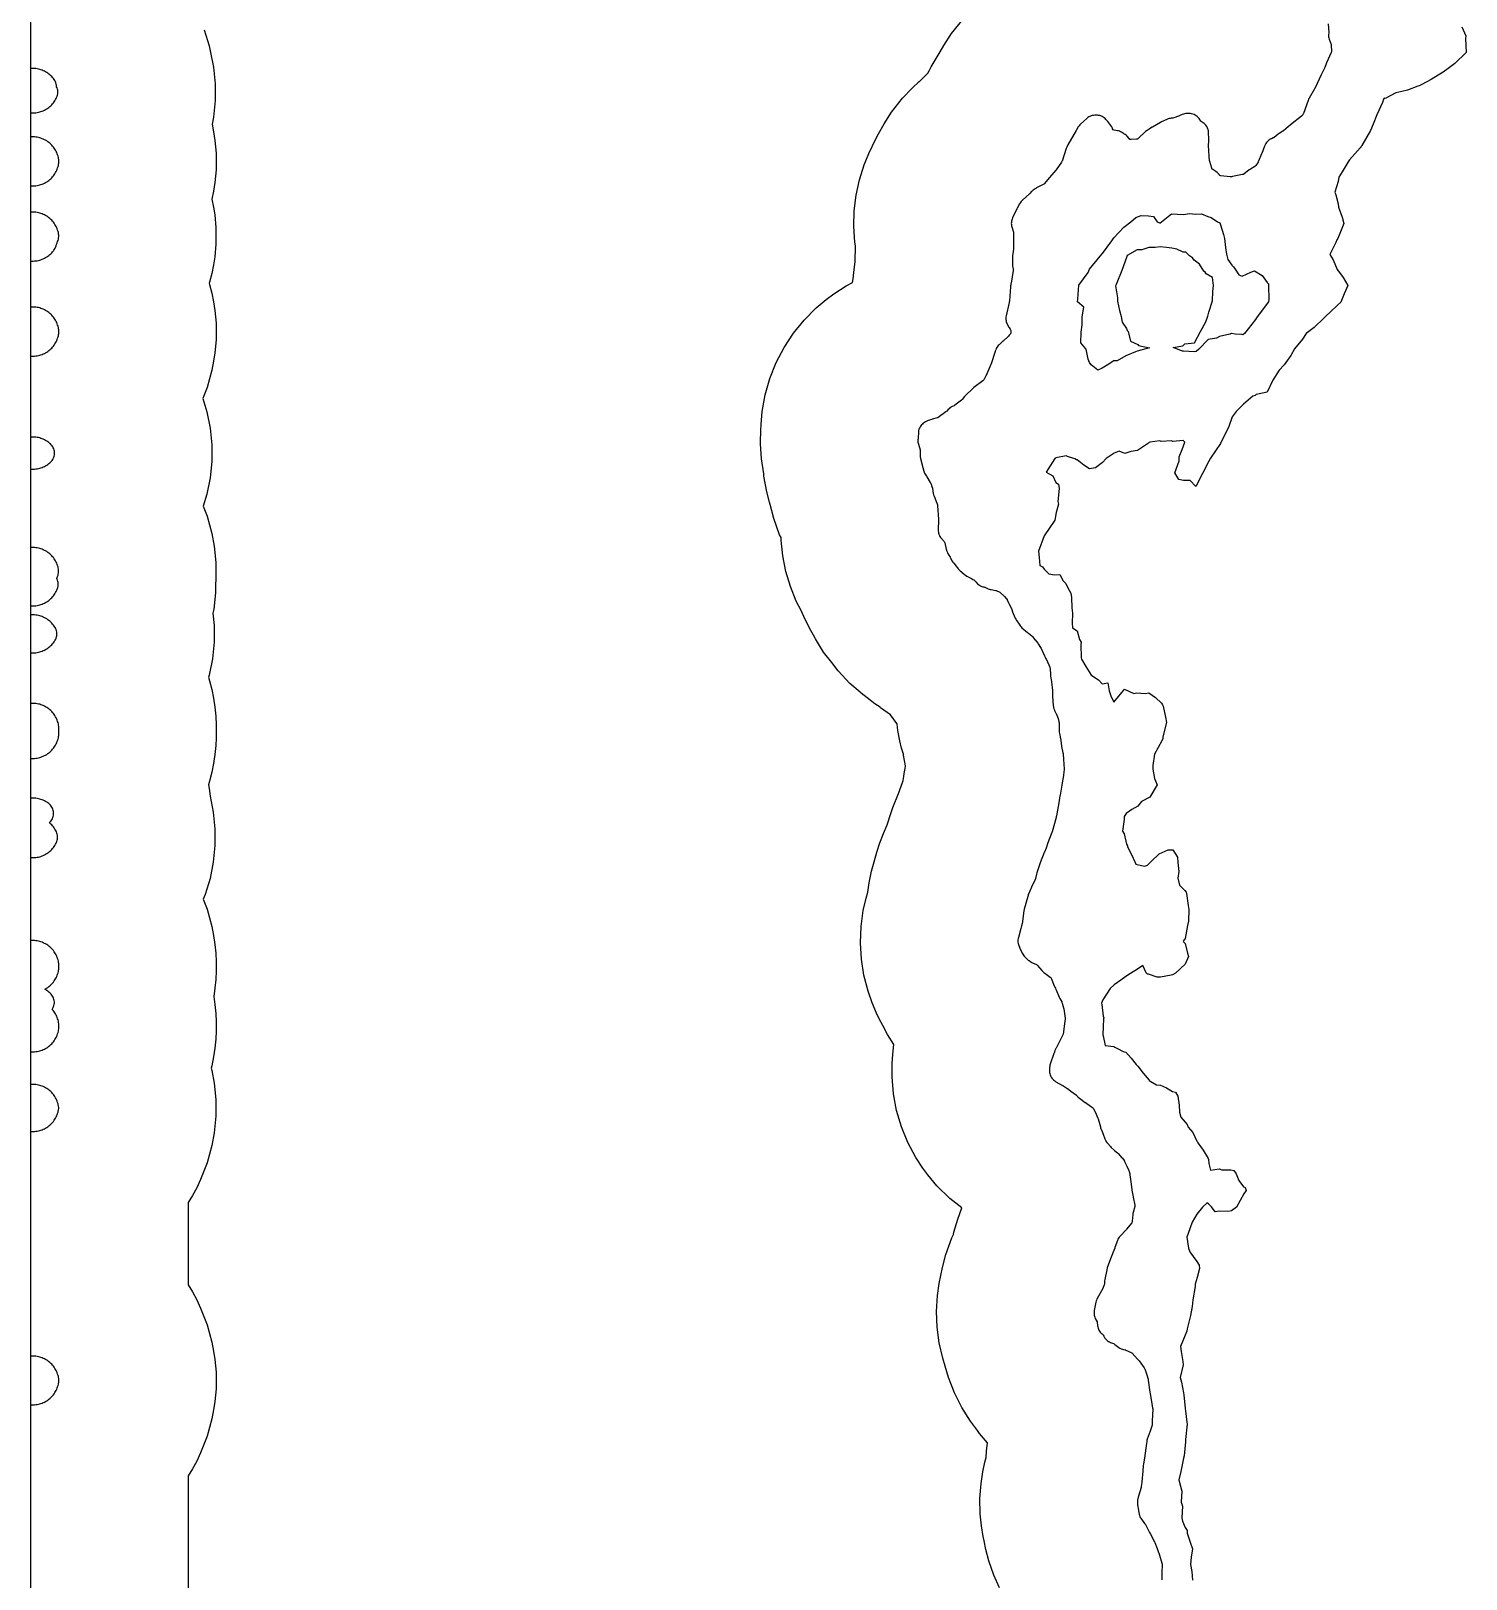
# Model space of a CAD drawing. Header units: millimetres. Extents: x 0 to 600, y 0 to 900.
# Drawn here: x 289 to 352.9, y 190.2 to 259.2 of the extents above; entities that cross this region are included whole.
import ezdxf

# ---------------------------------------------------------------- set-up
doc = ezdxf.new("R2010")
doc.units = ezdxf.units.MM
doc.layers.add('CORTE', color=1, linetype='Continuous')
doc.layers.add('GRABADO', color=5, linetype='Continuous')

msp = doc.modelspace()

# ---------------------------------------------------------------- linework, layer by layer
at = {"layer": 'CORTE'}
for points in [[(289, 13.072), (289, 202.755), (289, 202.755), (289, 202.819), (289, 203.522), (289, 203.522), (289, 226.175), (289, 226.175), (289, 226.436), (289, 227.175), (289, 227.175), (289, 228.409), (289, 229.353), (289, 230.983), (289, 231.012), (289, 231.631), (289, 232.108), (289, 232.108), (289, 232.32), (289, 232.32), (289, 232.625), (289, 232.858), (289, 233.716), (289, 234.912), (289, 250.553), (289, 250.68), (289, 250.763), (289, 250.992), (289, 251.738), (289, 252.386), (289, 253.526), (289, 269.826)], [(296.709, 259.221), (296.925, 258.511), (296.954, 258.365), (296.978, 258.284), (297.123, 257.557), (297.196, 256.819), (297.196, 256.077), (297.123, 255.339), (297.06, 255.022), (297.128, 254.68), (297.184, 254.301), (297.24, 253.733), (297.24, 252.991), (297.184, 252.423), (297.128, 252.044), (297.057, 251.687), (297.128, 251.331), (297.179, 250.986), (297.235, 250.417), (297.235, 249.675), (297.179, 249.107), (297.128, 248.762), (297.05, 248.368), (296.952, 247.979), (296.938, 247.934), (296.952, 247.888), (297.05, 247.499), (297.128, 247.106), (297.185, 246.724), (297.241, 246.155), (297.241, 245.413), (297.185, 244.845), (297.128, 244.463), (297.05, 244.069), (296.952, 243.68), (296.836, 243.296), (296.701, 242.919), (296.651, 242.799), (296.83, 242.211), (296.974, 241.483), (297.047, 240.745), (297.047, 240.004), (296.974, 239.266), (296.83, 238.538), (296.67, 238.012), (296.701, 237.939), (296.836, 237.561), (296.952, 237.177), (297.048, 236.794), (297.16, 236.234), (297.232, 235.496), (297.232, 234.754), (297.208, 234.51), (297.208, 234.159), (297.136, 233.421), (297.1, 233.241), (297.153, 232.694), (297.153, 231.953), (297.081, 231.215), (296.936, 230.487), (296.906, 230.39), (296.952, 230.239), (297.05, 229.85), (297.128, 229.456), (297.187, 229.059), (297.226, 228.66), (297.246, 228.264), (297.246, 228), (297.242, 227.681), (297.226, 227.348), (297.187, 226.949), (297.128, 226.552), (297.05, 226.159), (296.952, 225.77), (296.903, 225.609), (296.938, 225.438), (296.971, 225.103), (297.115, 224.378), (297.187, 223.64), (297.187, 222.898), (297.115, 222.16), (296.97, 221.433), (296.755, 220.723), (296.669, 220.516), (296.701, 220.44), (296.836, 220.062), (296.952, 219.678), (297.05, 219.289), (297.128, 218.896), (297.187, 218.499), (297.226, 218.099), (297.245, 217.721), (297.245, 217.319), (297.226, 216.941), (297.187, 216.541), (297.133, 216.181), (297.187, 215.821), (297.226, 215.422), (297.244, 215.053), (297.244, 214.652), (297.226, 214.283), (297.187, 213.883), (297.128, 213.487), (297.05, 213.093), (297.023, 212.988), (297.049, 212.884), (297.161, 212.323), (297.234, 211.585), (297.234, 210.844), (297.161, 210.106), (297.049, 209.545), (296.952, 209.157), (296.836, 208.774), (296.701, 208.396), (296.547, 208.025), (296.376, 207.663), (296.186, 207.309), (296, 206.998), (296, 206.713), (296, 205.981), (296, 205.946), (296, 204.021), (296, 203.332), (296.186, 203.021), (296.376, 202.668), (296.547, 202.305), (296.701, 201.934), (296.836, 201.557), (296.952, 201.173), (297.05, 200.784), (297.128, 200.39), (297.183, 200.019), (297.239, 199.45), (297.239, 198.708), (297.183, 198.14), (297.128, 197.768), (297.05, 197.375), (296.952, 196.986), (296.836, 196.602), (296.701, 196.224), (296.547, 195.853), (296.376, 195.491), (296.186, 195.137), (296, 194.826), (296, 183.011)], [(332.113, 189.846), (331.855, 190.412), (331.633, 191.046), (331.505, 191.547), (331.424, 191.938), (331.388, 192.133), (331.313, 192.611), (331.255, 193.134), (331.241, 193.817), (331.289, 194.498), (331.373, 195.018), (331.462, 195.446), (331.514, 195.654), (331.534, 195.937), (331.576, 196.299), (331.226, 196.718), (331.135, 196.85), (330.818, 197.26), (330.43, 197.878), (330.103, 198.53), (329.84, 199.212), (329.698, 199.721), (329.585, 200.069), (329.428, 200.754), (329.337, 201.452), (329.31, 202.155), (329.349, 202.858), (329.43, 203.394), (329.571, 204.11), (329.719, 204.695), (329.989, 205.431), (330.062, 205.581), (330.084, 205.69), (330.249, 206.265), (330.432, 206.764), (329.899, 207.184), (329.318, 207.751), (328.921, 208.233), (328.703, 208.529), (328.381, 209.013), (328.029, 209.681), (327.745, 210.38), (327.532, 211.104), (327.392, 211.846), (327.327, 212.598), (327.335, 213.179), (327.363, 213.614), (327.41, 214.043), (327.12, 214.483), (326.91, 214.88), (326.769, 215.157), (326.642, 215.431), (326.448, 215.895), (326.257, 216.42), (326.076, 217.123), (325.964, 217.84), (325.92, 218.564), (325.946, 219.289), (326.042, 220.008), (326.168, 220.552), (326.244, 220.819), (326.307, 221.245), (326.416, 221.753), (326.534, 222.175), (326.647, 222.601), (326.778, 223.026), (326.94, 223.44), (327.109, 223.827), (327.289, 224.374), (327.368, 224.593), (327.614, 225.217), (327.628, 225.251), (327.67, 225.374), (327.795, 225.708), (327.82, 225.795), (327.853, 225.98), (327.87, 226.111), (327.905, 226.328), (327.927, 226.444), (327.834, 226.92), (327.83, 226.972), (327.753, 227.229), (327.673, 227.566), (327.583, 228.026), (327.551, 228.316), (327.543, 228.326), (327.262, 228.716), (326.816, 229.036), (326.792, 229.057), (326.558, 229.204), (326.079, 229.581), (325.956, 229.688), (325.903, 229.73), (325.455, 230.118), (324.928, 230.679), (324.643, 231.052), (324.282, 231.508), (323.922, 232.096), (323.828, 232.271), (323.709, 232.468), (323.456, 232.961), (323.284, 233.361), (323.065, 233.784), (322.802, 234.435), (322.6, 235.107), (322.462, 235.796), (322.388, 236.494), (322.386, 236.611), (322.323, 236.737), (322.067, 237.458), (321.895, 238.083), (321.868, 238.187), (321.751, 238.656), (321.623, 239.351), (321.618, 239.444), (321.615, 239.456), (321.514, 240.119), (321.472, 240.787), (321.489, 241.448), (321.502, 241.567), (321.505, 241.649), (321.55, 242.23), (321.685, 242.975), (321.893, 243.702), (322.173, 244.405), (322.522, 245.077), (322.937, 245.71), (323.412, 246.298), (323.944, 246.837), (324.394, 247.208), (324.739, 247.465), (325.279, 247.824), (325.568, 247.971), (325.602, 248.129), (325.622, 248.412), (325.678, 248.902), (325.683, 248.93), (325.697, 249.568), (325.7, 249.604), (325.674, 249.769), (325.629, 250.467), (325.648, 251.167), (325.732, 251.861), (325.88, 252.545), (326.091, 253.212), (326.3, 253.709), (326.61, 254.361), (326.725, 254.584), (326.973, 255.032), (327.3, 255.554), (327.792, 256.182), (328.22, 256.624), (328.539, 256.92), (328.547, 256.927), (328.923, 257.293), (328.972, 257.389), (329.072, 257.569), (329.467, 258.242), (329.627, 258.523), (329.971, 259.059), (330.491, 259.7)], [(352.689, 259.361), (352.869, 258.956), (352.858, 258.843), (352.875, 258.219), (352.384, 257.719), (352.081, 257.493), (351.852, 257.339), (351.636, 257.205), (351.326, 257.004), (350.903, 256.794), (350.794, 256.733), (350.736, 256.718), (350.266, 256.531), (350.024, 256.473), (349.746, 256.411), (349.272, 256.17), (349.235, 256.175), (349.208, 256.132), (349.154, 255.987), (348.903, 255.442), (348.744, 255.024), (348.617, 254.742), (348.241, 254.076), (348.221, 254.041), (348.21, 254.027), (348.163, 253.973), (347.687, 253.429), (347.622, 253.345), (347.356, 252.9), (347.214, 252.666), (347.179, 252.465), (347.036, 251.999), (347.074, 251.881), (347.18, 251.477), (347.2, 251.34), (347.202, 251.323), (347.369, 250.884), (347.431, 250.603), (347.17, 249.924), (347.119, 249.873), (347.074, 249.75), (346.806, 249.224), (346.962, 248.975), (347.135, 248.553), (347.139, 248.541), (347.157, 248.531), (347.408, 248.189), (347.612, 247.835), (347.451, 247.473), (347.297, 247.094), (347.158, 246.956), (346.84, 246.66), (346.634, 246.476), (346.542, 246.388), (346.11, 245.973), (345.765, 245.696), (345.598, 245.446), (345.244, 245.01), (345.078, 244.726), (344.786, 244.311), (344.551, 244.064), (344.276, 243.628), (344.021, 243.081), (343.54, 242.984), (343.482, 242.946), (343.38, 242.904), (342.974, 242.555), (342.64, 242.226), (342.468, 241.985), (342.315, 241.551), (342.014, 240.944), (341.968, 240.847), (341.94, 240.808), (341.508, 240.15), (341.421, 240.011), (341.147, 239.463), (340.851, 238.881), (340.597, 239.151), (340.301, 239.151), (340.089, 239.202), (339.916, 239.488), (340.108, 240.035), (340.102, 240.205), (340.24, 240.538), (340.355, 240.867), (340.317, 240.907), (340.287, 240.93), (339.83, 240.885), (339.771, 240.914), (339.301, 240.888), (339.245, 240.927), (338.799, 240.859), (338.778, 240.849), (338.735, 240.822), (338.247, 240.497), (337.961, 240.447), (337.694, 240.363), (337.435, 240.456), (337.208, 240.365), (336.86, 240.134), (336.701, 239.948), (336.376, 239.716), (336.111, 239.666), (335.858, 239.832), (335.568, 240.069), (335.539, 240.078), (335.467, 240.122), (335.134, 240.226), (335.073, 240.253), (334.612, 240.159), (334.595, 240.152), (334.574, 240.137), (334.366, 239.811), (334.193, 239.524), (334.477, 239.365), (334.617, 239.071), (334.74, 238.997), (334.768, 238.804), (334.712, 238.214), (334.734, 238.104), (334.632, 237.732), (334.576, 237.384), (334.102, 236.683), (333.85, 236.014), (333.85, 236.014), (333.881, 235.725), (333.9, 235.376), (334.03, 235.309), (334.095, 235.209), (334.299, 235.003), (334.564, 234.948), (334.791, 234.963), (334.943, 234.679), (335.056, 234.562), (335.148, 234.377), (335.288, 234.141), (335.307, 233.945), (335.326, 233.478), (335.363, 233.25), (335.342, 232.799), (335.365, 232.593), (335.562, 232.455), (335.674, 232.076), (335.74, 231.952), (335.734, 231.854), (335.741, 231.257), (335.763, 231.192), (335.945, 230.873), (336.177, 230.508), (336.178, 230.506), (336.52, 230.285), (336.679, 230.1), (336.925, 230.143), (336.984, 229.792), (337.068, 229.569), (337.193, 229.28), (337.623, 229.802), (337.674, 229.866), (338.083, 229.662), (338.211, 229.699), (338.597, 229.664), (338.757, 229.699), (339.057, 229.493), (339.322, 229.243), (339.372, 229.164), (339.395, 229.098), (339.497, 228.61), (339.539, 228.382), (339.381, 227.735), (339.377, 227.672), (339.332, 227.562), (339.004, 226.971), (338.94, 226.457), (338.93, 226.304), (339.006, 225.883), (339.132, 225.6), (338.795, 225.059), (338.423, 224.853), (338.269, 224.648), (337.994, 224.497), (337.749, 224.332), (337.653, 224.193), (337.653, 224.055), (337.579, 223.54), (337.664, 223.418), (337.767, 222.955), (337.802, 222.89), (337.803, 222.847), (337.996, 222.475), (338.132, 222.166), (338.183, 222.076), (338.241, 222.053), (338.563, 221.977), (338.701, 222.019), (338.864, 222.186), (339.222, 222.525), (339.622, 222.706), (339.827, 222.715), (340.034, 222.386), (340.045, 222.139), (340.089, 221.739), (340.051, 221.441), (340.117, 221.13), (340.366, 220.894), (340.413, 220.829), (340.44, 220.763), (340.505, 220.223), (340.541, 220.056), (340.523, 219.529), (340.478, 219.34), (340.381, 218.764), (340.292, 218.647), (340.306, 218.608), (340.378, 218.53), (340.474, 218.107), (340.52, 217.962), (340.373, 217.61), (339.939, 217.21), (339.813, 217.137), (339.746, 217.126), (339.273, 217.044), (339.134, 217.036), (338.736, 217.173), (338.695, 217.166), (338.64, 217.229), (338.483, 217.552), (338.259, 217.4), (337.936, 217.208), (337.739, 217.07), (337.506, 216.899), (337.22, 216.691), (337.03, 216.527), (336.716, 216.035), (336.648, 215.879), (336.668, 215.824), (336.724, 215.306), (336.751, 215.228), (336.745, 215.18), (336.725, 214.83), (336.714, 214.48), (336.71, 214.467), (336.723, 214.425), (336.807, 213.992), (337.201, 213.95), (337.248, 213.915), (337.368, 213.866), (337.621, 213.731), (337.738, 213.698), (337.963, 213.432), (338.2, 213.15), (338.233, 213.105), (338.272, 213.076), (338.509, 212.763), (338.768, 212.449), (338.775, 212.434), (338.778, 212.432), (339.1, 212.236), (339.282, 212.229), (339.544, 212.105), (339.814, 211.94), (339.937, 211.919), (340.041, 211.74), (340.101, 211.345), (340.117, 211.033), (340.186, 210.803), (340.367, 210.586), (340.46, 210.478), (340.506, 210.365), (340.715, 210.126), (340.896, 209.735), (340.925, 209.704), (340.937, 209.665), (341.169, 209.341), (341.391, 208.968), (341.405, 208.922), (341.429, 208.746), (341.503, 208.448), (341.888, 208.505), (341.999, 208.457), (342.407, 208.457), (342.541, 208.436), (342.639, 208.277), (342.768, 207.987), (342.972, 207.707), (343.041, 207.678), (343.086, 207.534), (342.987, 207.394), (342.659, 206.803), (342.431, 206.628), (342.275, 206.604), (341.882, 206.613), (341.707, 206.591), (341.546, 206.805), (341.418, 206.947), (341.36, 206.989), (341.148, 206.801), (340.895, 206.479), (340.692, 206.127), (340.514, 205.616), (340.454, 205.455), (340.521, 204.972), (340.586, 204.804), (340.73, 204.595), (340.895, 204.377), (340.992, 204.216), (341.011, 204.07), (340.905, 203.664), (340.814, 203.372), (340.824, 203.266), (340.718, 202.674), (340.678, 202.37), (340.61, 201.975), (340.46, 201.384), (340.445, 201.278), (340.379, 201.101), (340.161, 200.592), (340.196, 200.365), (340.274, 199.917), (340.287, 199.77), (340.151, 199.214), (340.212, 199.003), (340.303, 198.533), (340.32, 198.444), (340.372, 197.835), (340.375, 197.823), (340.384, 197.727), (340.449, 197.226), (340.463, 197.131), (340.393, 196.446), (340.395, 196.434), (340.384, 196.348), (340.336, 195.727), (340.305, 195.619), (340.176, 195.03), (340.096, 194.66), (340.166, 194.37), (340.227, 194.148), (340.192, 193.665), (340.249, 193.485), (340.22, 192.967), (340.251, 192.812), (340.375, 192.525), (340.467, 192.401), (340.466, 192.279), (340.593, 191.879), (340.699, 191.58), (340.646, 191.217), (340.612, 190.881), (340.669, 190.573), (340.707, 190.194)]]:
    msp.add_lwpolyline(points, dxfattribs=at)
at = {"layer": 'GRABADO'}
for points in [[(289, 179.841), (289, 197.995), (289.104, 197.995), (289.161, 197.998), (289.218, 198.003), (289.275, 198.012), (289.332, 198.023), (289.387, 198.037), (289.442, 198.054), (289.497, 198.073), (289.55, 198.095), (289.602, 198.12), (289.652, 198.147), (289.702, 198.176), (289.749, 198.208), (289.796, 198.242), (289.84, 198.279), (289.883, 198.317), (289.923, 198.358), (289.962, 198.401), (289.998, 198.445), (290.033, 198.491), (290.064, 198.539), (290.094, 198.588), (290.121, 198.639), (290.146, 198.691), (290.168, 198.744), (290.187, 198.798), (290.204, 198.853), (290.218, 198.909), (290.229, 198.965), (290.234, 198.997), (290.239, 199.052), (290.239, 199.106), (290.234, 199.161), (290.229, 199.193), (290.218, 199.249), (290.204, 199.305), (290.187, 199.36), (290.168, 199.414), (290.146, 199.467), (290.121, 199.519), (290.094, 199.57), (290.064, 199.619), (290.033, 199.667), (289.998, 199.713), (289.962, 199.758), (289.923, 199.8), (289.883, 199.841), (289.84, 199.88), (289.796, 199.916), (289.749, 199.95), (289.702, 199.982), (289.652, 200.012), (289.602, 200.039), (289.55, 200.064), (289.497, 200.086), (289.442, 200.105), (289.387, 200.122), (289.332, 200.136), (289.275, 200.147), (289.218, 200.155), (289.161, 200.161), (289.104, 200.164), (289, 200.164), (289, 200.261), (289, 200.574), (289, 201.443), (289, 202.905), (289, 204.021), (289, 205.946), (289, 205.981), (289, 206.713), (289, 207.273), (289, 207.524), (289, 207.888), (289, 208.163), (289, 209.177), (289, 210.167), (289.104, 210.167), (289.161, 210.169), (289.218, 210.175), (289.275, 210.183), (289.332, 210.195), (289.387, 210.209), (289.442, 210.225), (289.497, 210.245), (289.55, 210.267), (289.602, 210.291), (289.652, 210.318), (289.702, 210.348), (289.749, 210.38), (289.796, 210.414), (289.84, 210.451), (289.883, 210.489), (289.923, 210.53), (289.962, 210.572), (289.998, 210.617), (290.033, 210.663), (290.064, 210.711), (290.094, 210.76), (290.121, 210.811), (290.146, 210.863), (290.168, 210.916), (290.187, 210.97), (290.204, 211.025), (290.217, 211.08), (290.228, 211.134), (290.234, 211.188), (290.234, 211.241), (290.228, 211.295), (290.217, 211.35), (290.204, 211.404), (290.187, 211.459), (290.168, 211.513), (290.146, 211.566), (290.121, 211.618), (290.094, 211.669), (290.064, 211.718), (290.033, 211.766), (289.998, 211.812), (289.962, 211.857), (289.923, 211.899), (289.883, 211.94), (289.84, 211.978), (289.796, 212.015), (289.749, 212.049), (289.702, 212.081), (289.652, 212.111), (289.602, 212.138), (289.55, 212.162), (289.497, 212.184), (289.442, 212.204), (289.387, 212.22), (289.332, 212.234), (289.275, 212.246), (289.218, 212.254), (289.161, 212.26), (289.104, 212.262), (289, 212.262), (289, 213.713), (289.104, 213.713), (289.161, 213.716), (289.218, 213.722), (289.275, 213.73), (289.332, 213.741), (289.387, 213.755), (289.442, 213.772), (289.497, 213.791), (289.55, 213.813), (289.602, 213.838), (289.652, 213.865), (289.702, 213.894), (289.749, 213.926), (289.796, 213.961), (289.84, 213.997), (289.883, 214.036), (289.923, 214.076), (289.962, 214.119), (289.998, 214.163), (290.033, 214.21), (290.064, 214.257), (290.094, 214.307), (290.121, 214.357), (290.146, 214.409), (290.168, 214.462), (290.187, 214.517), (290.204, 214.572), (290.218, 214.627), (290.229, 214.684), (290.237, 214.741), (290.243, 214.798), (290.244, 214.824), (290.244, 214.881), (290.243, 214.907), (290.237, 214.964), (290.229, 215.021), (290.218, 215.077), (290.204, 215.133), (290.187, 215.188), (290.168, 215.242), (290.146, 215.295), (290.121, 215.347), (290.094, 215.398), (290.064, 215.447), (290.033, 215.495), (289.998, 215.541), (289.947, 215.604), (289.988, 215.68), (290.008, 215.73), (290.024, 215.781), (290.034, 215.834), (290.04, 215.887), (290.04, 215.941), (290.034, 215.995), (290.024, 216.047), (290.008, 216.099), (289.988, 216.149), (289.962, 216.196), (289.933, 216.241), (289.898, 216.282), (289.859, 216.322), (289.84, 216.339), (289.796, 216.375), (289.749, 216.41), (289.619, 216.497), (289.749, 216.584), (289.796, 216.619), (289.84, 216.655), (289.883, 216.694), (289.923, 216.734), (289.962, 216.777), (289.998, 216.821), (290.033, 216.868), (290.064, 216.915), (290.094, 216.965), (290.121, 217.015), (290.146, 217.067), (290.168, 217.12), (290.187, 217.175), (290.204, 217.23), (290.218, 217.285), (290.229, 217.342), (290.237, 217.399), (290.243, 217.456), (290.245, 217.491), (290.245, 217.549), (290.243, 217.584), (290.237, 217.642), (290.229, 217.698), (290.218, 217.755), (290.204, 217.811), (290.187, 217.866), (290.168, 217.92), (290.146, 217.973), (290.121, 218.025), (290.094, 218.075), (290.064, 218.125), (290.033, 218.173), (289.998, 218.219), (289.962, 218.263), (289.923, 218.306), (289.883, 218.346), (289.84, 218.385), (289.796, 218.421), (289.749, 218.456), (289.702, 218.488), (289.652, 218.517), (289.602, 218.544), (289.55, 218.569), (289.497, 218.591), (289.442, 218.61), (289.387, 218.627), (289.332, 218.641), (289.275, 218.652), (289.218, 218.661), (289.161, 218.666), (289.104, 218.669), (289, 218.669), (289, 222.36), (289.104, 222.36), (289.161, 222.362), (289.218, 222.368), (289.275, 222.376), (289.332, 222.388), (289.387, 222.402), (289.442, 222.418), (289.497, 222.438), (289.55, 222.46), (289.602, 222.484), (289.652, 222.511), (289.702, 222.541), (289.749, 222.573), (289.796, 222.607), (289.84, 222.644), (289.883, 222.682), (289.923, 222.723), (289.962, 222.765), (289.998, 222.81), (290.033, 222.856), (290.064, 222.904), (290.094, 222.953), (290.121, 223.004), (290.135, 223.033), (290.156, 223.084), (290.172, 223.136), (290.182, 223.188), (290.187, 223.242), (290.187, 223.296), (290.182, 223.349), (290.172, 223.402), (290.156, 223.454), (290.135, 223.505), (290.121, 223.534), (290.094, 223.585), (290.064, 223.634), (290.033, 223.682), (289.998, 223.728), (289.962, 223.772), (289.923, 223.815), (289.883, 223.856), (289.825, 223.907), (289.903, 224.002), (289.933, 224.047), (289.958, 224.094), (289.979, 224.144), (289.994, 224.196), (290.005, 224.248), (290.01, 224.302), (290.01, 224.356), (290.005, 224.409), (289.994, 224.462), (289.979, 224.513), (289.958, 224.563), (289.933, 224.611), (289.903, 224.655), (289.869, 224.697), (289.831, 224.735), (289.788, 224.77), (289.749, 224.799), (289.702, 224.831), (289.652, 224.86), (289.602, 224.887), (289.55, 224.912), (289.497, 224.934), (289.442, 224.953), (289.387, 224.97), (289.332, 224.984), (289.275, 224.995), (289.218, 225.004), (289.161, 225.009), (289.104, 225.012), (289, 225.012), (289, 226.779), (289.104, 226.779), (289.161, 226.782), (289.218, 226.787), (289.275, 226.796), (289.332, 226.807), (289.332, 226.807), (289.387, 226.821), (289.442, 226.837), (289.497, 226.857), (289.55, 226.879), (289.602, 226.903), (289.652, 226.93), (289.702, 226.96), (289.749, 226.992), (289.796, 227.026), (289.84, 227.063), (289.883, 227.101), (289.923, 227.142), (289.962, 227.185), (289.998, 227.229), (290.033, 227.275), (290.064, 227.323), (290.094, 227.372), (290.121, 227.423), (290.146, 227.475), (290.168, 227.528), (290.187, 227.582), (290.204, 227.637), (290.218, 227.693), (290.229, 227.749), (290.237, 227.806), (290.243, 227.863), (290.244, 227.887), (290.244, 227.944), (290.243, 227.968), (290.242, 227.975), (290.243, 227.981), (290.246, 228.034), (290.246, 228.092), (290.243, 228.145), (290.237, 228.202), (290.229, 228.259), (290.218, 228.315), (290.204, 228.371), (290.187, 228.426), (290.168, 228.48), (290.146, 228.533), (290.121, 228.585), (290.094, 228.636), (290.064, 228.685), (290.033, 228.733), (289.998, 228.779), (289.962, 228.824), (289.923, 228.866), (289.883, 228.907), (289.84, 228.946), (289.796, 228.982), (289.749, 229.016), (289.702, 229.048), (289.652, 229.078), (289.602, 229.105), (289.55, 229.129), (289.497, 229.151), (289.442, 229.171), (289.387, 229.187), (289.332, 229.201), (289.275, 229.213), (289.218, 229.221), (289.161, 229.227), (289.104, 229.23), (289, 229.23), (289, 229.323), (289, 229.594), (289, 230.475), (289, 231.241), (289, 231.478), (289.104, 231.478), (289.161, 231.481), (289.218, 231.486), (289.275, 231.495), (289.332, 231.506), (289.387, 231.52), (289.442, 231.537), (289.497, 231.556), (289.55, 231.578), (289.602, 231.602), (289.652, 231.63), (289.702, 231.659), (289.749, 231.691), (289.796, 231.725), (289.84, 231.762), (289.883, 231.8), (289.923, 231.841), (289.962, 231.884), (289.998, 231.928), (290.033, 231.974), (290.064, 232.022), (290.075, 232.04), (290.102, 232.089), (290.122, 232.139), (290.138, 232.19), (290.148, 232.243), (290.153, 232.297), (290.153, 232.35), (290.148, 232.404), (290.138, 232.457), (290.122, 232.508), (290.102, 232.558), (290.075, 232.607), (290.064, 232.625), (290.033, 232.673), (289.998, 232.719), (289.962, 232.763), (289.923, 232.806), (289.883, 232.847), (289.84, 232.885), (289.796, 232.922), (289.749, 232.956), (289.702, 232.988), (289.652, 233.017), (289.602, 233.045), (289.55, 233.069), (289.497, 233.091), (289.442, 233.11), (289.387, 233.127), (289.332, 233.141), (289.275, 233.152), (289.218, 233.161), (289.161, 233.166), (289.104, 233.169), (289, 233.169), (289, 233.57), (289.104, 233.57), (289.161, 233.573), (289.218, 233.578), (289.275, 233.587), (289.332, 233.598), (289.387, 233.612), (289.442, 233.629), (289.497, 233.648), (289.55, 233.67), (289.602, 233.695), (289.652, 233.722), (289.702, 233.751), (289.749, 233.783), (289.796, 233.817), (289.84, 233.854), (289.883, 233.892), (289.923, 233.933), (289.962, 233.976), (289.998, 234.02), (290.033, 234.066), (290.064, 234.114), (290.094, 234.163), (290.121, 234.214), (290.146, 234.266), (290.168, 234.319), (290.176, 234.343), (290.192, 234.396), (290.203, 234.449), (290.208, 234.503), (290.208, 234.557), (290.203, 234.61), (290.192, 234.663), (290.176, 234.716), (290.168, 234.74), (290.149, 234.786), (290.168, 234.832), (290.187, 234.886), (290.204, 234.941), (290.216, 234.99), (290.227, 235.045), (290.232, 235.098), (290.232, 235.152), (290.227, 235.206), (290.216, 235.26), (290.204, 235.309), (290.187, 235.364), (290.168, 235.419), (290.146, 235.472), (290.121, 235.524), (290.094, 235.574), (290.064, 235.624), (290.033, 235.671), (289.998, 235.718), (289.962, 235.762), (289.923, 235.805), (289.883, 235.845), (289.84, 235.884), (289.796, 235.92), (289.749, 235.955), (289.702, 235.987), (289.652, 236.016), (289.602, 236.043), (289.55, 236.068), (289.497, 236.09), (289.442, 236.109), (289.387, 236.126), (289.332, 236.14), (289.275, 236.151), (289.218, 236.159), (289.161, 236.165), (289.104, 236.168), (289, 236.168), (289, 239.659), (289.104, 239.659), (289.161, 239.662), (289.218, 239.668), (289.275, 239.676), (289.332, 239.687), (289.387, 239.701), (289.442, 239.718), (289.497, 239.737), (289.55, 239.759), (289.602, 239.784), (289.652, 239.811), (289.702, 239.84), (289.749, 239.872), (289.796, 239.907), (289.84, 239.943), (289.866, 239.967), (289.906, 240.006), (289.94, 240.048), (289.97, 240.093), (289.995, 240.14), (290.016, 240.19), (290.031, 240.241), (290.042, 240.294), (290.047, 240.348), (290.047, 240.401), (290.042, 240.455), (290.031, 240.508), (290.016, 240.559), (289.995, 240.609), (289.97, 240.656), (289.94, 240.701), (289.906, 240.743), (289.866, 240.782), (289.84, 240.806), (289.796, 240.842), (289.749, 240.877), (289.702, 240.909), (289.652, 240.938), (289.602, 240.965), (289.55, 240.99), (289.497, 241.012), (289.442, 241.031), (289.387, 241.048), (289.332, 241.062), (289.275, 241.073), (289.218, 241.082), (289.161, 241.087), (289.104, 241.09), (289, 241.09), (289, 244.689), (289.104, 244.689), (289.161, 244.692), (289.218, 244.698), (289.275, 244.706), (289.332, 244.717), (289.387, 244.731), (289.442, 244.748), (289.497, 244.767), (289.55, 244.789), (289.602, 244.814), (289.652, 244.841), (289.702, 244.871), (289.749, 244.903), (289.796, 244.937), (289.84, 244.973), (289.883, 245.012), (289.923, 245.052), (289.962, 245.095), (289.998, 245.139), (290.033, 245.186), (290.064, 245.233), (290.094, 245.283), (290.121, 245.333), (290.146, 245.385), (290.168, 245.439), (290.187, 245.493), (290.204, 245.548), (290.218, 245.603), (290.229, 245.66), (290.235, 245.702), (290.241, 245.757), (290.241, 245.811), (290.235, 245.867), (290.229, 245.909), (290.218, 245.965), (290.204, 246.021), (290.187, 246.076), (290.168, 246.13), (290.146, 246.183), (290.121, 246.235), (290.094, 246.286), (290.064, 246.335), (290.033, 246.383), (289.998, 246.429), (289.962, 246.473), (289.923, 246.516), (289.883, 246.557), (289.84, 246.595), (289.796, 246.632), (289.749, 246.666), (289.702, 246.698), (289.652, 246.727), (289.602, 246.755), (289.55, 246.779), (289.497, 246.801), (289.442, 246.82), (289.387, 246.837), (289.332, 246.851), (289.275, 246.862), (289.218, 246.871), (289.161, 246.876), (289.104, 246.879), (289, 246.879), (289, 248.926), (289.104, 248.926), (289.161, 248.928), (289.218, 248.934), (289.275, 248.942), (289.332, 248.954), (289.387, 248.968), (289.442, 248.984), (289.497, 249.004), (289.55, 249.026), (289.602, 249.05), (289.652, 249.077), (289.702, 249.107), (289.749, 249.139), (289.796, 249.173), (289.84, 249.21), (289.883, 249.248), (289.923, 249.289), (289.962, 249.331), (289.998, 249.376), (290.023, 249.409), (290.054, 249.456), (290.079, 249.503), (290.1, 249.553), (290.116, 249.604), (290.121, 249.633), (290.146, 249.685), (290.168, 249.738), (290.187, 249.792), (290.204, 249.847), (290.218, 249.903), (290.229, 249.959), (290.23, 249.964), (290.235, 250.019), (290.235, 250.073), (290.23, 250.128), (290.229, 250.133), (290.218, 250.19), (290.204, 250.246), (290.187, 250.301), (290.168, 250.355), (290.146, 250.408), (290.121, 250.46), (290.094, 250.511), (290.064, 250.56), (290.033, 250.608), (289.998, 250.654), (289.962, 250.698), (289.923, 250.741), (289.883, 250.781), (289.84, 250.82), (289.796, 250.857), (289.749, 250.891), (289.702, 250.923), (289.652, 250.952), (289.602, 250.979), (289.55, 251.004), (289.497, 251.026), (289.442, 251.045), (289.387, 251.062), (289.332, 251.076), (289.275, 251.087), (289.218, 251.096), (289.161, 251.101), (289.104, 251.104), (289, 251.104), (289, 251.849), (289, 252.271), (289.104, 252.271), (289.161, 252.273), (289.218, 252.279), (289.275, 252.287), (289.332, 252.299), (289.387, 252.313), (289.442, 252.329), (289.497, 252.349), (289.55, 252.371), (289.602, 252.395), (289.652, 252.422), (289.702, 252.452), (289.749, 252.484), (289.796, 252.518), (289.84, 252.555), (289.883, 252.593), (289.923, 252.634), (289.962, 252.676), (289.998, 252.721), (290.033, 252.767), (290.064, 252.815), (290.094, 252.864), (290.121, 252.915), (290.146, 252.967), (290.168, 253.02), (290.187, 253.074), (290.204, 253.129), (290.218, 253.185), (290.229, 253.241), (290.235, 253.28), (290.24, 253.335), (290.24, 253.389), (290.235, 253.444), (290.229, 253.483), (290.218, 253.539), (290.204, 253.595), (290.187, 253.65), (290.168, 253.704), (290.146, 253.757), (290.121, 253.809), (290.094, 253.86), (290.064, 253.909), (290.033, 253.957), (289.998, 254.003), (289.962, 254.048), (289.923, 254.09), (289.883, 254.131), (289.84, 254.169), (289.796, 254.206), (289.749, 254.24), (289.702, 254.272), (289.652, 254.302), (289.602, 254.329), (289.55, 254.353), (289.497, 254.375), (289.442, 254.395), (289.387, 254.411), (289.332, 254.425), (289.275, 254.436), (289.218, 254.445), (289.161, 254.451), (289.104, 254.453), (289, 254.453), (289, 255.521), (289.104, 255.521), (289.161, 255.524), (289.218, 255.53), (289.275, 255.538), (289.332, 255.55), (289.387, 255.564), (289.442, 255.58), (289.497, 255.6), (289.55, 255.622), (289.602, 255.646), (289.652, 255.673), (289.702, 255.703), (289.749, 255.735), (289.796, 255.769), (289.84, 255.805), (289.883, 255.844), (289.923, 255.885), (289.962, 255.927), (289.998, 255.972), (290.033, 256.018), (290.064, 256.066), (290.094, 256.115), (290.121, 256.166), (290.143, 256.212), (290.164, 256.263), (290.18, 256.315), (290.19, 256.368), (290.196, 256.421), (290.196, 256.475), (290.19, 256.528), (290.18, 256.581), (290.164, 256.633), (290.142, 256.686), (290.142, 256.702), (290.137, 256.756), (290.126, 256.808), (290.111, 256.86), (290.09, 256.91), (290.064, 256.958), (290.033, 257.005), (289.998, 257.052), (289.962, 257.096), (289.923, 257.139), (289.883, 257.179), (289.84, 257.218), (289.796, 257.254), (289.749, 257.289), (289.702, 257.321), (289.652, 257.35), (289.602, 257.377), (289.55, 257.402), (289.497, 257.424), (289.442, 257.443), (289.387, 257.46), (289.332, 257.474), (289.275, 257.485), (289.218, 257.493), (289.161, 257.499), (289.104, 257.502), (289, 257.502), (289, 266.967)], [(346.734, 259.483), (346.763, 259.103), (346.763, 259.083), (346.763, 259.075), (346.756, 259.02), (346.755, 258.966), (346.76, 258.912), (346.769, 258.859), (346.785, 258.805), (346.865, 258.57), (346.871, 258.548), (346.873, 258.525), (346.887, 258.266), (346.887, 258.235), (346.875, 258.205), (346.663, 257.748), (346.644, 257.704), (346.584, 257.542), (346.57, 257.508), (346.437, 257.241), (346.43, 257.225), (346.249, 256.832), (346.246, 256.824), (346.133, 256.593), (346.119, 256.568), (345.888, 256.181), (345.863, 256.132), (345.842, 256.082), (345.634, 255.501), (345.625, 255.475), (345.613, 255.435), (345.598, 255.417), (345.587, 255.406), (345.556, 255.382), (345.555, 255.381), (345.068, 254.994), (345.056, 254.984), (344.755, 254.731), (344.715, 254.702), (344.559, 254.605), (344.512, 254.573), (344.329, 254.433), (344.309, 254.419), (344.287, 254.407), (344.213, 254.375), (344.162, 254.348), (344.115, 254.318), (344.071, 254.284), (344.031, 254.245), (343.996, 254.202), (343.965, 254.156), (343.938, 254.105), (343.921, 254.07), (343.905, 254.034), (343.779, 253.711), (343.776, 253.703), (343.636, 253.37), (343.627, 253.352), (343.617, 253.335), (343.517, 253.185), (343.498, 253.16), (343.473, 253.143), (343.278, 253.024), (343.223, 252.987), (342.98, 252.798), (342.955, 252.781), (342.926, 252.774), (342.474, 252.684), (342.454, 252.68), (342.43, 252.674), (342.405, 252.67), (342.379, 252.672), (341.964, 252.725), (341.92, 252.733), (341.891, 252.767), (341.884, 252.778), (341.842, 252.827), (341.797, 252.87), (341.745, 252.908), (341.608, 253), (341.577, 253.023), (341.563, 253.06), (341.471, 253.353), (341.466, 253.371), (341.463, 253.39), (341.44, 253.578), (341.437, 253.601), (341.41, 254.065), (341.409, 254.084), (341.411, 254.102), (341.427, 254.24), (341.43, 254.286), (341.43, 254.333), (341.413, 254.661), (341.408, 254.718), (341.397, 254.772), (341.38, 254.825), (341.359, 254.876), (341.332, 254.924), (341.3, 254.97), (341.265, 255.012), (341.225, 255.05), (341.181, 255.084), (341.133, 255.114), (341.097, 255.135), (341.078, 255.158), (340.991, 255.275), (340.953, 255.32), (340.913, 255.36), (340.869, 255.395), (340.821, 255.426), (340.77, 255.451), (340.717, 255.471), (340.662, 255.486), (340.606, 255.495), (340.548, 255.498), (340.463, 255.498), (340.404, 255.495), (340.348, 255.486), (340.293, 255.471), (340.238, 255.45), (340.14, 255.406), (340.116, 255.397), (339.825, 255.293), (339.801, 255.286), (339.777, 255.284), (339.755, 255.283), (339.706, 255.277), (339.658, 255.267), (339.612, 255.253), (339.565, 255.234), (339.324, 255.124), (339.274, 255.098), (338.922, 254.894), (338.906, 254.885), (338.791, 254.813), (338.773, 254.802), (338.682, 254.741), (338.615, 254.689), (338.279, 254.385), (338.248, 254.36), (338.21, 254.356), (337.965, 254.341), (337.915, 254.34), (337.88, 254.376), (337.79, 254.48), (337.746, 254.525), (337.7, 254.563), (337.649, 254.596), (337.629, 254.606), (337.625, 254.602), (337.543, 254.659), (337.5, 254.683), (337.455, 254.703), (337.409, 254.719), (337.359, 254.731), (337.216, 254.76), (337.167, 254.773), (337.144, 254.818), (337.134, 254.841), (337.104, 254.9), (337.068, 254.955), (336.93, 255.138), (336.898, 255.176), (336.845, 255.236), (336.806, 255.275), (336.765, 255.309), (336.721, 255.339), (336.674, 255.364), (336.625, 255.385), (336.574, 255.401), (336.522, 255.412), (336.469, 255.418), (336.414, 255.419), (336.348, 255.416), (336.293, 255.412), (336.239, 255.402), (336.188, 255.387), (336.137, 255.367), (336.089, 255.342), (336.044, 255.312), (336.001, 255.277), (335.733, 255.04), (335.689, 254.996), (335.651, 254.95), (335.618, 254.897), (335.529, 254.741), (335.526, 254.737), (335.155, 254.104), (335.14, 254.078), (335.13, 254.057), (335.121, 254.039), (335.104, 254.003), (335.075, 253.931), (334.896, 253.378), (334.887, 253.354), (334.873, 253.332), (334.625, 252.989), (334.611, 252.971), (334.342, 252.647), (334.338, 252.641), (334.101, 252.368), (334.082, 252.349), (334.059, 252.335), (333.762, 252.181), (333.725, 252.16), (333.69, 252.137), (333.608, 252.077), (333.565, 252.043), (333.526, 252.005), (333.478, 251.954), (333.46, 251.936), (333.116, 251.617), (333.074, 251.574), (333.039, 251.528), (333.007, 251.478), (332.9, 251.285), (332.884, 251.253), (332.689, 250.845), (332.669, 250.796), (332.653, 250.748), (332.643, 250.698), (332.637, 250.648), (332.635, 250.597), (332.639, 250.547), (332.646, 250.497), (332.659, 250.446), (332.731, 250.211), (332.738, 250.185), (332.738, 250.159), (332.732, 249.921), (332.732, 249.906), (332.732, 249.483), (332.732, 249.466), (332.729, 249.449), (332.698, 249.254), (332.69, 249.172), (332.682, 248.792), (332.683, 248.741), (332.689, 248.693), (332.699, 248.644), (332.72, 248.557), (332.726, 248.528), (332.722, 248.499), (332.626, 247.937), (332.621, 247.914), (332.609, 247.866), (332.6, 247.819), (332.594, 247.771), (332.551, 247.155), (332.55, 247.135), (332.549, 247.125), (332.545, 247.106), (332.543, 247.097), (332.539, 247.079), (332.407, 246.48), (332.398, 246.427), (332.394, 246.376), (332.395, 246.324), (332.401, 246.273), (332.411, 246.223), (332.427, 246.173), (332.447, 246.126), (332.472, 246.079), (332.526, 245.988), (332.538, 245.969), (332.59, 245.887), (332.606, 245.861), (332.61, 245.83), (332.617, 245.768), (332.619, 245.725), (332.594, 245.691), (332.539, 245.62), (332.505, 245.583), (332.266, 245.356), (332.261, 245.352), (332.094, 245.197), (332.055, 245.158), (332.021, 245.117), (331.992, 245.072), (331.967, 245.025), (331.946, 244.974), (331.923, 244.91), (331.918, 244.893), (331.743, 244.351), (331.728, 244.312), (331.494, 243.801), (331.484, 243.78), (331.408, 243.641), (331.392, 243.615), (331.369, 243.595), (330.974, 243.295), (330.924, 243.253), (330.602, 242.946), (330.548, 242.887), (330.442, 242.754), (330.429, 242.738), (330.412, 242.725), (330.123, 242.507), (330.106, 242.495), (330.087, 242.485), (330.001, 242.444), (329.951, 242.417), (329.906, 242.386), (329.864, 242.351), (329.825, 242.311), (329.758, 242.236), (329.741, 242.219), (329.723, 242.205), (329.384, 241.962), (329.363, 241.948), (329.339, 241.94), (329.119, 241.881), (329.096, 241.874), (328.933, 241.822), (328.874, 241.8), (328.819, 241.772), (328.767, 241.737), (328.719, 241.701), (328.675, 241.665), (328.636, 241.626), (328.602, 241.583), (328.572, 241.538), (328.546, 241.489), (328.526, 241.438), (328.511, 241.385), (328.501, 241.331), (328.497, 241.274), (328.491, 241.075), (328.487, 241.029), (328.484, 241.014), (328.479, 240.964), (328.477, 240.915), (328.48, 240.867), (328.488, 240.819), (328.5, 240.77), (328.574, 240.517), (328.579, 240.494), (328.58, 240.47), (328.58, 240.269), (328.585, 240.201), (328.597, 240.133), (328.651, 239.915), (328.655, 239.9), (328.748, 239.562), (328.776, 239.484), (328.801, 239.435), (328.831, 239.386), (328.864, 239.34), (328.877, 239.32), (329.029, 239.071), (329.039, 239.052), (329.047, 239.032), (329.117, 238.838), (329.122, 238.821), (329.126, 238.803), (329.164, 238.58), (329.178, 238.52), (329.198, 238.462), (329.326, 238.148), (329.333, 238.128), (329.338, 238.108), (329.347, 238.064), (329.352, 238.024), (329.396, 237.426), (329.397, 237.408), (329.397, 237.392), (329.382, 236.96), (329.383, 236.908), (329.388, 236.857), (329.399, 236.807), (329.413, 236.758), (329.432, 236.711), (329.456, 236.666), (329.483, 236.623), (329.516, 236.581), (329.643, 236.433), (329.662, 236.409), (329.671, 236.379), (329.737, 236.096), (329.751, 236.048), (329.768, 236.002), (329.793, 235.945), (329.829, 235.875), (329.914, 235.733), (329.923, 235.717), (329.995, 235.582), (330.031, 235.524), (330.073, 235.47), (330.143, 235.392), (330.171, 235.357), (330.238, 235.259), (330.273, 235.214), (330.311, 235.173), (330.355, 235.135), (330.416, 235.087), (330.432, 235.074), (330.55, 234.97), (330.598, 234.933), (330.649, 234.9), (330.859, 234.783), (330.928, 234.751), (330.972, 234.733), (330.991, 234.71), (331.015, 234.68), (331.052, 234.64), (331.137, 234.558), (331.179, 234.521), (331.223, 234.489), (331.27, 234.462), (331.319, 234.439), (331.371, 234.422), (331.413, 234.412), (331.445, 234.405), (331.464, 234.397), (331.599, 234.335), (331.644, 234.317), (331.689, 234.303), (331.736, 234.293), (331.944, 234.256), (331.965, 234.252), (331.985, 234.245), (332.099, 234.2), (332.125, 234.188), (332.145, 234.17), (332.324, 233.999), (332.336, 233.987), (332.427, 233.891), (332.445, 233.869), (332.458, 233.844), (332.532, 233.678), (332.54, 233.661), (332.646, 233.441), (332.652, 233.425), (332.658, 233.41), (332.687, 233.311), (332.716, 233.235), (332.814, 233.022), (332.833, 232.985), (332.855, 232.949), (333.009, 232.713), (333.039, 232.672), (333.071, 232.635), (333.108, 232.599), (333.358, 232.379), (333.395, 232.349), (333.548, 232.234), (333.565, 232.221), (333.58, 232.204), (333.688, 232.066), (333.695, 232.058), (333.811, 231.916), (333.834, 231.884), (333.941, 231.718), (333.965, 231.675), (334.1, 231.382), (334.11, 231.358), (334.117, 231.339), (334.137, 231.292), (334.161, 231.248), (334.189, 231.204), (334.192, 231.2), (334.202, 231.18), (334.348, 230.837), (334.357, 230.813), (334.359, 230.789), (334.375, 230.507), (334.381, 230.444), (334.421, 230.204), (334.422, 230.19), (334.471, 229.799), (334.473, 229.755), (334.472, 229.583), (334.474, 229.537), (334.503, 229.135), (334.508, 229.09), (334.516, 229.045), (334.518, 229.038), (334.537, 228.977), (334.562, 228.917), (334.622, 228.797), (334.632, 228.773), (334.721, 228.554), (334.728, 228.536), (334.733, 228.516), (334.755, 228.41), (334.757, 228.392), (334.759, 228.374), (334.772, 227.947), (334.777, 227.887), (334.789, 227.827), (334.815, 227.721), (334.822, 227.685), (334.871, 227.343), (334.876, 227.31), (334.933, 227.029), (334.939, 226.979), (334.954, 226.733), (334.954, 226.727), (334.982, 226.316), (334.982, 226.299), (334.982, 226.283), (334.962, 226.044), (334.958, 226.017), (334.889, 225.596), (334.888, 225.589), (334.804, 225.138), (334.799, 225.106), (334.772, 224.908), (334.77, 224.891), (334.651, 224.228), (334.65, 224.221), (334.639, 224.177), (334.633, 224.16), (334.628, 224.143), (334.448, 223.512), (334.439, 223.485), (334.263, 223.02), (334.25, 222.981), (334.202, 222.822), (334.187, 222.781), (334.11, 222.608), (334.101, 222.585), (333.919, 222.123), (333.908, 222.091), (333.773, 221.682), (333.758, 221.628), (333.715, 221.438), (333.708, 221.413), (333.698, 221.39), (333.588, 221.169), (333.575, 221.142), (333.408, 220.759), (333.392, 220.718), (333.379, 220.677), (333.287, 220.329), (333.285, 220.324), (333.214, 220.069), (333.198, 219.996), (333.112, 219.413), (333.108, 219.391), (333.098, 219.345), (333.094, 219.33), (333.064, 219.212), (333.062, 219.204), (332.949, 218.806), (332.936, 218.753), (332.929, 218.701), (332.928, 218.648), (332.931, 218.596), (332.939, 218.544), (332.952, 218.493), (332.971, 218.441), (333.05, 218.251), (333.068, 218.212), (333.123, 218.104), (333.149, 218.055), (333.178, 218.011), (333.211, 217.971), (333.248, 217.932), (333.359, 217.828), (333.392, 217.8), (333.426, 217.775), (333.504, 217.722), (333.551, 217.693), (333.601, 217.668), (333.73, 217.613), (333.758, 217.599), (333.78, 217.577), (333.996, 217.335), (334.018, 217.311), (334.051, 217.278), (334.088, 217.243), (334.128, 217.212), (334.367, 217.042), (334.395, 217.02), (334.409, 216.988), (334.538, 216.658), (334.569, 216.591), (334.596, 216.543), (334.624, 216.483), (334.631, 216.468), (334.764, 216.147), (334.794, 216.085), (334.879, 215.933), (334.891, 215.91), (334.899, 215.886), (334.959, 215.667), (334.969, 215.622), (335.026, 215.211), (335.029, 215.187), (335.026, 215.163), (334.998, 214.971), (334.996, 214.961), (334.936, 214.498), (334.931, 214.471), (334.92, 214.445), (334.629, 213.871), (334.62, 213.854), (334.604, 213.826), (334.574, 213.767), (334.551, 213.704), (334.536, 213.655), (334.532, 213.642), (334.368, 213.16), (334.354, 213.112), (334.344, 213.064), (334.339, 213.014), (334.332, 212.908), (334.331, 212.851), (334.336, 212.797), (334.346, 212.743), (334.362, 212.69), (334.382, 212.64), (334.408, 212.591), (334.439, 212.544), (334.441, 212.541), (334.48, 212.494), (334.522, 212.453), (334.569, 212.416), (334.62, 212.384), (334.916, 212.22), (334.934, 212.21), (335.11, 212.098), (335.138, 212.078), (335.269, 211.977), (335.282, 211.966), (335.532, 211.783), (335.55, 211.768), (335.572, 211.742), (335.616, 211.695), (335.666, 211.654), (335.922, 211.464), (335.94, 211.451), (336.16, 211.3), (336.184, 211.282), (336.262, 211.218), (336.284, 211.198), (336.299, 211.173), (336.355, 211.065), (336.367, 211.038), (336.484, 210.759), (336.497, 210.722), (336.6, 210.367), (336.612, 210.331), (336.64, 210.255), (336.645, 210.242), (336.719, 210.05), (336.721, 210.046), (336.801, 209.832), (336.836, 209.754), (336.847, 209.735), (336.883, 209.677), (336.926, 209.625), (337.047, 209.493), (337.087, 209.454), (337.215, 209.339), (337.23, 209.325), (337.362, 209.214), (337.398, 209.179), (337.562, 208.996), (337.582, 208.971), (337.655, 208.872), (337.668, 208.852), (337.679, 208.83), (337.759, 208.645), (337.77, 208.622), (337.863, 208.429), (337.872, 208.408), (337.878, 208.386), (337.905, 208.273), (337.912, 208.238), (337.966, 207.825), (337.968, 207.813), (338.006, 207.564), (338.007, 207.554), (338.058, 207.257), (338.06, 207.245), (338.13, 206.879), (338.134, 206.85), (338.128, 206.822), (338.061, 206.564), (338.051, 206.516), (338.045, 206.468), (338.02, 206.166), (338.015, 206.13), (337.994, 206.1), (337.76, 205.813), (337.743, 205.793), (337.477, 205.512), (337.438, 205.466), (337.405, 205.417), (337.378, 205.366), (337.355, 205.31), (337.247, 204.995), (337.238, 204.97), (337.149, 204.764), (337.132, 204.72), (337.057, 204.499), (337.054, 204.491), (336.909, 204.094), (336.885, 204.012), (336.793, 203.568), (336.784, 203.514), (336.781, 203.462), (336.783, 203.408), (336.786, 203.371), (336.775, 203.339), (336.726, 203.217), (336.707, 203.177), (336.463, 202.736), (336.437, 202.684), (336.418, 202.63), (336.403, 202.573), (336.328, 202.195), (336.321, 202.143), (336.318, 202.092), (336.32, 202.041), (336.326, 201.99), (336.338, 201.94), (336.353, 201.892), (336.375, 201.844), (336.45, 201.69), (336.462, 201.662), (336.464, 201.632), (336.466, 201.57), (336.47, 201.516), (336.48, 201.464), (336.494, 201.413), (336.513, 201.363), (336.537, 201.316), (336.565, 201.271), (336.597, 201.229), (336.633, 201.191), (336.675, 201.154), (336.708, 201.128), (336.723, 201.101), (336.751, 201.046), (336.776, 200.999), (336.805, 200.957), (336.838, 200.918), (336.874, 200.882), (336.914, 200.85), (336.956, 200.821), (337.001, 200.796), (337.05, 200.775), (337.185, 200.724), (337.211, 200.713), (337.231, 200.698), (337.247, 200.682), (337.308, 200.631), (337.423, 200.547), (337.473, 200.514), (337.524, 200.488), (337.578, 200.467), (337.634, 200.452), (337.692, 200.442), (337.713, 200.44), (337.737, 200.431), (337.972, 200.327), (338, 200.313), (338.021, 200.291), (338.249, 200.032), (338.289, 199.991), (338.294, 199.987), (338.31, 199.968), (338.32, 199.955), (338.324, 199.949), (338.55, 199.637), (338.563, 199.617), (338.572, 199.595), (338.694, 199.247), (338.702, 199.223), (338.725, 199.138), (338.734, 199.093), (338.805, 198.551), (338.812, 198.501), (338.815, 198.487), (338.905, 197.963), (338.907, 197.952), (338.926, 197.853), (338.929, 197.829), (338.929, 197.805), (338.907, 197.275), (338.907, 197.223), (338.911, 197.146), (338.911, 197.119), (338.903, 197.093), (338.813, 196.827), (338.686, 196.463), (338.672, 196.416), (338.662, 196.367), (338.634, 196.19), (338.631, 196.171), (338.575, 195.735), (338.573, 195.724), (338.512, 195.349), (338.506, 195.296), (338.489, 195.042), (338.488, 195.038), (338.451, 194.563), (338.448, 194.539), (338.421, 194.358), (338.411, 194.312), (338.298, 193.926), (338.287, 193.881), (338.258, 193.743), (338.249, 193.692), (338.246, 193.643), (338.247, 193.593), (338.253, 193.543), (338.29, 193.305), (338.295, 193.277), (338.327, 193.122), (338.34, 193.074), (338.356, 193.028), (338.376, 192.983), (338.4, 192.941), (338.429, 192.899), (338.568, 192.715), (338.578, 192.702), (338.586, 192.688), (338.787, 192.314), (338.81, 192.27), (338.815, 192.261), (339.007, 191.896), (339.024, 191.861), (339.124, 191.604), (339.128, 191.594), (339.191, 191.416), (339.196, 191.4), (339.332, 190.951), (339.339, 190.93), (339.34, 190.928), (339.346, 190.908), (339.348, 190.892), (339.349, 190.882), (339.349, 190.865), (339.339, 190.54), (339.328, 190.196)]]:
    msp.add_lwpolyline(points, dxfattribs=at)
msp.add_lwpolyline([(335.949, 245.017), (335.724, 245.287), (335.748, 245.753), (335.782, 246.087), (335.787, 246.449), (335.865, 246.868), (335.584, 247.103), (335.59, 247.222), (335.645, 247.859), (336.061, 248.411), (336.116, 248.563), (336.592, 249.14), (336.692, 249.266), (337.111, 249.823), (337.202, 249.961), (337.645, 250.43), (337.957, 250.667), (338.178, 250.858), (338.411, 250.96), (338.748, 250.944), (338.961, 250.914), (339.133, 250.669), (339.235, 250.621), (339.242, 250.62), (339.314, 250.669), (339.763, 251.032), (340.037, 251.01), (340.306, 250.996), (340.573, 251.037), (340.833, 251.014), (341.106, 251.031), (341.381, 250.915), (341.533, 250.869), (341.812, 250.675), (341.91, 250.63), (341.949, 250.534), (342.075, 250.101), (342.123, 249.93), (342.174, 249.523), (342.206, 249.236), (342.28, 249.002), (342.458, 248.738), (342.531, 248.671), (342.6, 248.566), (342.76, 248.306), (342.918, 248.256), (343.296, 248.432), (343.455, 248.484), (343.798, 248.287), (344.028, 247.966), (344.076, 247.91), (344.086, 247.837), (344.1, 247.207), (344.089, 247.106), (344.028, 247.032), (343.554, 246.402), (343.51, 246.317), (343.012, 245.693), (342.935, 245.636), (342.892, 245.652), (342.603, 245.673), (342.431, 245.697), (342.427, 245.695), (342.365, 245.675), (341.905, 245.567), (341.765, 245.492), (341.392, 245.427), (340.979, 244.998), (340.865, 244.903), (340.768, 244.886), (340.304, 244.915), (340.248, 244.92), (339.845, 245.081), (340.274, 245.156), (340.366, 245.244), (340.786, 245.29), (341.057, 245.783), (341.287, 246.214), (341.378, 246.464), (341.427, 246.654), (341.583, 247.149), (341.599, 247.566), (341.634, 247.832), (341.592, 248.193), (341.302, 248.361), (341.26, 248.427), (341.204, 248.476), (341.008, 248.784), (340.779, 248.972), (340.705, 249.063), (340.561, 249.163), (340.409, 249.322), (340.292, 249.324), (339.999, 249.459), (339.775, 249.497), (339.546, 249.532), (339.266, 249.557), (339.035, 249.528), (338.753, 249.522), (338.441, 249.427), (338.238, 249.43), (337.798, 249.169), (337.766, 249.085), (337.561, 248.499), (337.304, 247.883), (337.268, 247.818), (337.359, 247.29), (337.357, 247.144), (337.448, 246.728), (337.519, 246.458), (337.564, 246.202), (337.762, 245.921), (337.797, 245.834), (337.84, 245.782), (337.945, 245.352), (338.264, 245.205), (338.296, 245.17), (338.787, 245.062), (338.243, 244.908), (338.166, 244.877), (337.728, 244.71), (337.34, 244.479), (337.194, 244.484), (336.905, 244.295), (336.685, 244.16), (336.49, 244.073), (336.183, 244.307), (336.122, 244.405), (336.056, 244.557), (335.975, 244.928), (335.949, 245.017)], close=True, dxfattribs=at)

doc.saveas('drawing.dxf')
